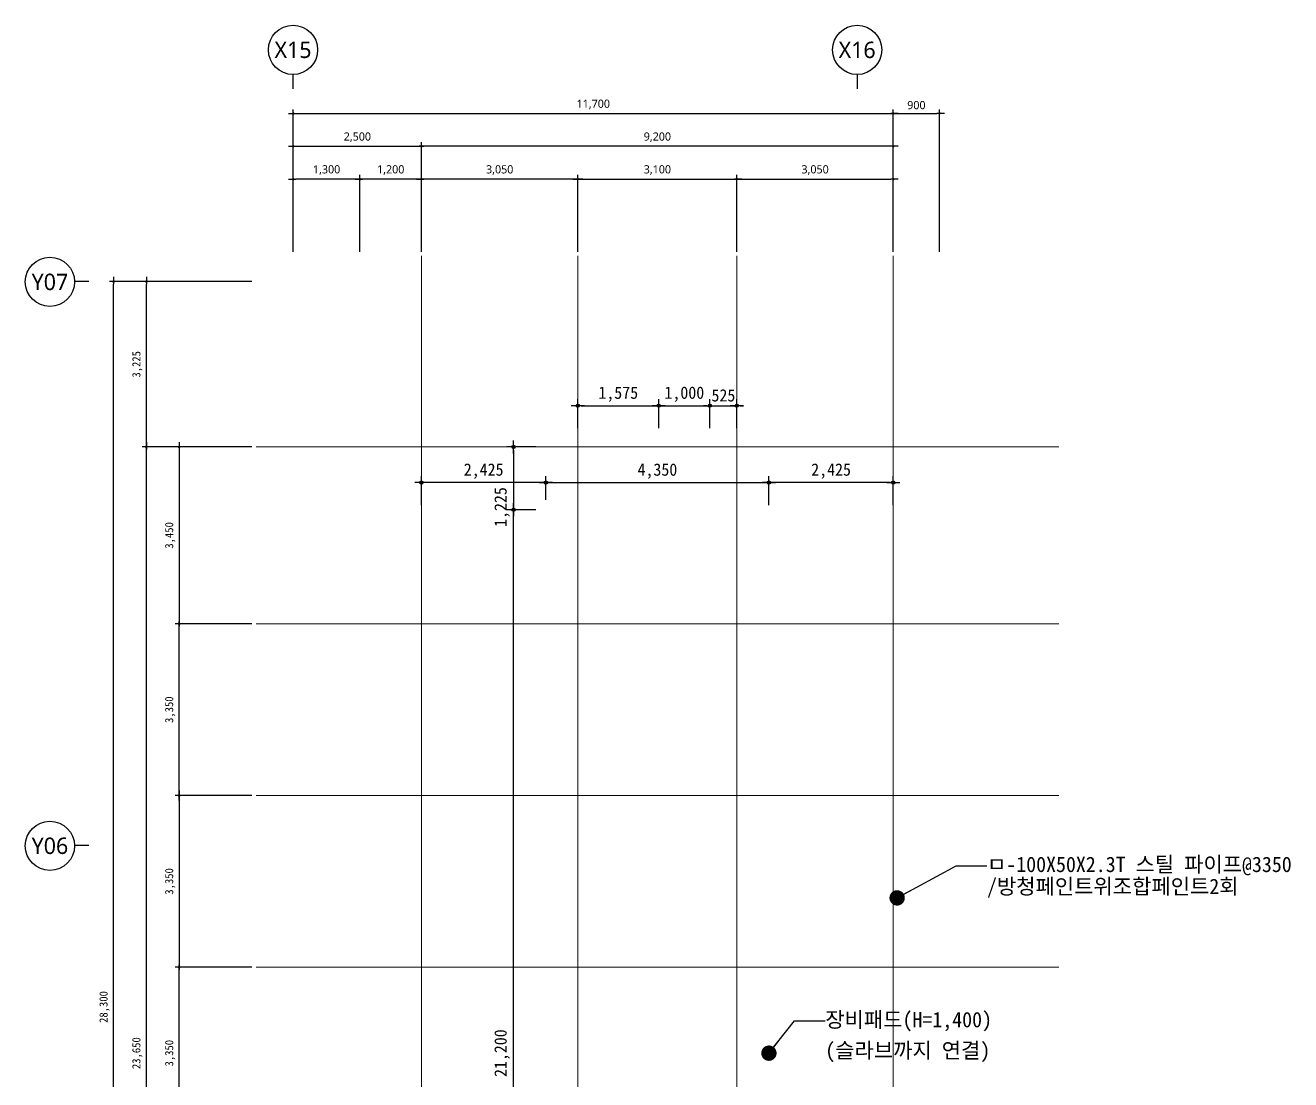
# Model space of a CAD drawing. Header units: inches. Extents: x 361167 to 440483, y 578 to 43803.
# Drawn here: x 361167 to 385841, y 23235 to 43803 of the extents above; entities that cross this region are included whole.
import ezdxf
from ezdxf.enums import TextEntityAlignment as Align

# ---------------------------------------------------------------- set-up
doc = ezdxf.new("R2010")
doc.units = ezdxf.units.IN
doc.header["$MEASUREMENT"] = 0
doc.linetypes.add('CEN', pattern=[62, 60, -1, 0, -1])
doc.layers.get('0').update_dxf_attribs({"linetype": 'CONTINUOUS'})
for name, color, linetype, lineweight in [('A-AXIS-BUBL', 7, 'CONTINUOUS', 25), ('A-CNTL', 1, 'CEN', 15), ('A-DIMS', 7, 'CONTINUOUS', 25), ('A-XXXX-TXT2', 3, 'CONTINUOUS', 25)]:
    doc.layers.add(name, color=color, linetype=linetype, lineweight=lineweight)
for name, color, linetype in [('A-AXIS-NDIM', 7, 'CONTINUOUS'), ('dim', 7, 'CONTINUOUS'), ('T', 3, 'CONTINUOUS')]:
    doc.layers.add(name, color=color, linetype=linetype)
doc.styles.add('HY울릉도L', font='H2GTRE.TTF')
doc.styles.get("Standard").update_dxf_attribs({"font": ''})
doc.styles.add('돋움', font='')
doc.styles.add('돋움체', font='')
doc.styles.add('맑은고딕', font='malgun.ttf')
doc.styles.get('Standard').set_extended_font_data('DotumChe')
doc.styles.get('돋움').set_extended_font_data('DotumChe')
doc.styles.get('돋움체').set_extended_font_data('DotumChe')
doc.dimstyles.new('CDIM', dxfattribs={"dimtxt": 2, "dimasz": 0.6, "dimexe": 1, "dimexo": 1, "dimgap": 1, "dimtad": 1, "dimdec": 0, "dimrnd": 0.5, "dimzin": 0, "dimdsep": 32, "dimlunit": 6, "dimtxsty": 'HY울릉도L', "dimblk1": '_CIDOT', "dimblk2": '_CIDOT', "dimsah": 1, "dimcen": 4.5, "dimclrd": 2, "dimclre": 2, "dimclrt": 7, "dimadec": 0, "dimazin": 0, "dimtfac": 1, "dimtdec": 0, "dimtix": 1, "dimtmove": 2, "dimatfit": 1, "dimldrblk": '_CIDOT', "dimfxl": 1, "dimtolj": 1, "dimtzin": 0, "dimlwd": -1, "dimarcsym": 0})
doc.dimstyles.new('DIM-1', dxfattribs={"dimtxt": 2.5, "dimasz": 1, "dimexe": 2, "dimexo": 3, "dimgap": 1, "dimtad": 1, "dimdec": 0, "dimdsep": 46, "dimlunit": 6, "dimtxsty": 'Standard', "dimblk1": 'DIMDOT', "dimblk2": 'DIMDOT', "dimsah": 1, "dimcen": 2.5, "dimdle": 1.5, "dimclrt": 3, "dimadec": 0, "dimazin": 0, "dimtfac": 1, "dimtdec": 0, "dimtix": 1, "dimtmove": 2, "dimatfit": 3, "dimldrblk": 'DIMDOT', "dimfxl": 2, "dimtvp": 1, "dimtolj": 1, "dimtzin": 0, "dimarcsym": 0})

# ---------------------------------------------------------------- blocks, each defined once
blk = doc.blocks.new('_CIDOT')
at = {"color": 0, "linetype": 'ByBlock'}
blk.add_line((2, 0), (-1, 0), dxfattribs=at)
at = {"color": 0, "linetype": 'ByBlock', "const_width": 0.5}
blk.add_lwpolyline([(-0.25, 0, 1), (0.25, 0, 1)], format="xyb", close=True, dxfattribs=at)
blk = doc.blocks.new('*D17')
at = {"layer": 'A-DIMS', "lineweight": -2, "transparency": 16777216}
for p, q in [((365587, 28778), (364087, 28778)), ((365587, 25428), (364087, 25428))]:
    blk.add_line(p, q, dxfattribs=at)
at = {"layer": 'A-DIMS', "transparency": 16777216}
blk.add_line((364167, 28730), (364167, 25476), dxfattribs=at)
at = {"layer": 'A-DIMS', "transparency": 16777216, "xscale": 48, "yscale": 48, "zscale": 48}
for p, rotation in [((364167, 28778), 90), ((364167, 25428), 270)]:
    blk.add_blockref('_CIDOT', p, dxfattribs=dict(at, rotation=rotation))
at = {"layer": 'A-DIMS', "color": 3, "transparency": 16777216, "insert": (363992, 27103), "char_height": 160, "attachment_point": 5, "rotation": 90, "style": '돋움체'}
blk.add_mtext('\\A1;3,350', dxfattribs=at)
blk = doc.blocks.new('*D18')
at = {"layer": 'A-DIMS', "lineweight": -2, "transparency": 16777216}
for p, q in [((365587, 25428), (364087, 25428)), ((365587, 22078), (364087, 22078))]:
    blk.add_line(p, q, dxfattribs=at)
at = {"layer": 'A-DIMS', "transparency": 16777216}
blk.add_line((364167, 22126), (364167, 25380), dxfattribs=at)
at = {"layer": 'A-DIMS', "transparency": 16777216, "xscale": 48, "yscale": 48, "zscale": 48}
for p, rotation in [((364167, 25428), 90), ((364167, 22078), 270)]:
    blk.add_blockref('_CIDOT', p, dxfattribs=dict(at, rotation=rotation))
at = {"layer": 'A-DIMS', "color": 3, "transparency": 16777216, "insert": (363992, 23753), "char_height": 160, "attachment_point": 5, "rotation": 90, "style": '돋움체'}
blk.add_mtext('\\A1;3,350', dxfattribs=at)
blk = doc.blocks.new('*D19')
at = {"layer": 'A-DIMS', "lineweight": -2, "transparency": 16777216}
for p, q in [((365587, 32128), (364087, 32128)), ((365587, 28778), (364087, 28778))]:
    blk.add_line(p, q, dxfattribs=at)
at = {"layer": 'A-DIMS', "transparency": 16777216}
blk.add_line((364167, 28826), (364167, 32080), dxfattribs=at)
at = {"layer": 'A-DIMS', "transparency": 16777216, "xscale": 48, "yscale": 48, "zscale": 48}
for p, rotation in [((364167, 32128), 90), ((364167, 28778), 270)]:
    blk.add_blockref('_CIDOT', p, dxfattribs=dict(at, rotation=rotation))
at = {"layer": 'A-DIMS', "color": 3, "transparency": 16777216, "insert": (363992, 30453), "char_height": 160, "attachment_point": 5, "rotation": 90, "style": '돋움체'}
blk.add_mtext('\\A1;3,350', dxfattribs=at)
blk = doc.blocks.new('*D20')
at = {"layer": 'A-DIMS', "lineweight": -2, "transparency": 16777216}
for p, q in [((365587, 35578), (364087, 35578)), ((365587, 32128), (364087, 32128))]:
    blk.add_line(p, q, dxfattribs=at)
at = {"layer": 'A-DIMS', "transparency": 16777216}
blk.add_line((364167, 35530), (364167, 32176), dxfattribs=at)
at = {"layer": 'A-DIMS', "transparency": 16777216, "xscale": 48, "yscale": 48, "zscale": 48}
for p, rotation in [((364167, 35578), 90), ((364167, 32128), 270)]:
    blk.add_blockref('_CIDOT', p, dxfattribs=dict(at, rotation=rotation))
at = {"layer": 'A-DIMS', "color": 3, "transparency": 16777216, "insert": (363992, 33853), "char_height": 160, "attachment_point": 5, "rotation": 90, "style": '돋움체'}
blk.add_mtext('\\A1;3,450', dxfattribs=at)
blk = doc.blocks.new('*D21')
at = {"layer": 'A-DIMS', "lineweight": -2, "transparency": 16777216}
for p, q in [((365587, 38803), (362807, 38803)), ((365587, 10503), (362807, 10503))]:
    blk.add_line(p, q, dxfattribs=at)
at = {"layer": 'A-DIMS', "transparency": 16777216}
blk.add_line((362887, 10551), (362887, 38755), dxfattribs=at)
at = {"layer": 'A-DIMS', "transparency": 16777216, "xscale": 48, "yscale": 48, "zscale": 48}
for p, rotation in [((362887, 38803), 90), ((362887, 10503), 270)]:
    blk.add_blockref('_CIDOT', p, dxfattribs=dict(at, rotation=rotation))
at = {"layer": 'A-DIMS', "color": 3, "transparency": 16777216, "insert": (362712, 24653), "char_height": 160, "attachment_point": 5, "rotation": 90, "style": '돋움체'}
blk.add_mtext('\\A1;28,300', dxfattribs=at)
blk = doc.blocks.new('*D22')
at = {"layer": 'A-DIMS', "lineweight": -2, "transparency": 16777216}
for p, q in [((366392, 39383), (366392, 41523)), ((368892, 39383), (368892, 41523))]:
    blk.add_line(p, q, dxfattribs=at)
at = {"layer": 'A-DIMS', "transparency": 16777216}
blk.add_line((366440, 41443), (368844, 41443), dxfattribs=at)
at = {"layer": 'A-DIMS', "transparency": 16777216, "xscale": 48, "yscale": 48, "zscale": 48, "rotation": 180}
blk.add_blockref('_CIDOT', (366392, 41443), dxfattribs=at)
at = {"layer": 'A-DIMS', "transparency": 16777216, "xscale": 48, "yscale": 48, "zscale": 48}
blk.add_blockref('_CIDOT', (368892, 41443), dxfattribs=at)
at = {"layer": 'A-DIMS', "color": 3, "transparency": 16777216, "insert": (367642, 41619), "char_height": 160, "attachment_point": 5, "style": '맑은고딕'}
blk.add_mtext('\\A1;2,500', dxfattribs=at)
blk = doc.blocks.new('*D23')
at = {"layer": 'A-DIMS', "lineweight": -2, "transparency": 16777216}
for p, q in [((368892, 39383), (368892, 40883)), ((371942, 39383), (371942, 40883))]:
    blk.add_line(p, q, dxfattribs=at)
at = {"layer": 'A-DIMS', "transparency": 16777216}
blk.add_line((371894, 40803), (368940, 40803), dxfattribs=at)
at = {"layer": 'A-DIMS', "transparency": 16777216, "xscale": 48, "yscale": 48, "zscale": 48, "rotation": 180}
blk.add_blockref('_CIDOT', (368892, 40803), dxfattribs=at)
at = {"layer": 'A-DIMS', "transparency": 16777216, "xscale": 48, "yscale": 48, "zscale": 48}
blk.add_blockref('_CIDOT', (371942, 40803), dxfattribs=at)
at = {"layer": 'A-DIMS', "color": 3, "transparency": 16777216, "insert": (370417, 40979), "char_height": 160, "attachment_point": 5, "style": '맑은고딕'}
blk.add_mtext('\\A1;3,050', dxfattribs=at)
blk = doc.blocks.new('*D24')
at = {"layer": 'A-DIMS', "lineweight": -2, "transparency": 16777216}
for p, q in [((368892, 39383), (368892, 41523)), ((378092, 39383), (378092, 41523))]:
    blk.add_line(p, q, dxfattribs=at)
at = {"layer": 'A-DIMS', "transparency": 16777216}
blk.add_line((378044, 41443), (368940, 41443), dxfattribs=at)
at = {"layer": 'A-DIMS', "transparency": 16777216, "xscale": 48, "yscale": 48, "zscale": 48, "rotation": 180}
blk.add_blockref('_CIDOT', (368892, 41443), dxfattribs=at)
at = {"layer": 'A-DIMS', "transparency": 16777216, "xscale": 48, "yscale": 48, "zscale": 48}
blk.add_blockref('_CIDOT', (378092, 41443), dxfattribs=at)
at = {"layer": 'A-DIMS', "color": 3, "transparency": 16777216, "insert": (373492, 41619), "char_height": 160, "attachment_point": 5, "style": '맑은고딕'}
blk.add_mtext('\\A1;9,200', dxfattribs=at)
blk = doc.blocks.new('*D25')
at = {"layer": 'A-DIMS', "lineweight": -2, "transparency": 16777216}
for p, q in [((371942, 39383), (371942, 40883)), ((375042, 39383), (375042, 40883))]:
    blk.add_line(p, q, dxfattribs=at)
at = {"layer": 'A-DIMS', "transparency": 16777216}
blk.add_line((371990, 40803), (374994, 40803), dxfattribs=at)
at = {"layer": 'A-DIMS', "transparency": 16777216, "xscale": 48, "yscale": 48, "zscale": 48, "rotation": 180}
blk.add_blockref('_CIDOT', (371942, 40803), dxfattribs=at)
at = {"layer": 'A-DIMS', "transparency": 16777216, "xscale": 48, "yscale": 48, "zscale": 48}
blk.add_blockref('_CIDOT', (375042, 40803), dxfattribs=at)
at = {"layer": 'A-DIMS', "color": 3, "transparency": 16777216, "insert": (373492, 40979), "char_height": 160, "attachment_point": 5, "style": '맑은고딕'}
blk.add_mtext('\\A1;3,100', dxfattribs=at)
blk = doc.blocks.new('*D26')
at = {"layer": 'A-DIMS', "lineweight": -2, "transparency": 16777216}
for p, q in [((375042, 39383), (375042, 40883)), ((378092, 39383), (378092, 40883))]:
    blk.add_line(p, q, dxfattribs=at)
at = {"layer": 'A-DIMS', "transparency": 16777216}
blk.add_line((375090, 40803), (378044, 40803), dxfattribs=at)
at = {"layer": 'A-DIMS', "transparency": 16777216, "xscale": 48, "yscale": 48, "zscale": 48, "rotation": 180}
blk.add_blockref('_CIDOT', (375042, 40803), dxfattribs=at)
at = {"layer": 'A-DIMS', "transparency": 16777216, "xscale": 48, "yscale": 48, "zscale": 48}
blk.add_blockref('_CIDOT', (378092, 40803), dxfattribs=at)
at = {"layer": 'A-DIMS', "color": 3, "transparency": 16777216, "insert": (376567, 40979), "char_height": 160, "attachment_point": 5, "style": '맑은고딕'}
blk.add_mtext('\\A1;3,050', dxfattribs=at)
blk = doc.blocks.new('*D27')
at = {"layer": 'A-DIMS', "lineweight": -2, "transparency": 16777216}
for p, q in [((378092, 39383), (378092, 42163)), ((378992, 39383), (378992, 42163))]:
    blk.add_line(p, q, dxfattribs=at)
at = {"layer": 'A-DIMS', "transparency": 16777216}
blk.add_line((378140, 42083), (378944, 42083), dxfattribs=at)
at = {"layer": 'A-DIMS', "transparency": 16777216, "xscale": 48, "yscale": 48, "zscale": 48, "rotation": 180}
blk.add_blockref('_CIDOT', (378092, 42083), dxfattribs=at)
at = {"layer": 'A-DIMS', "transparency": 16777216, "xscale": 48, "yscale": 48, "zscale": 48}
blk.add_blockref('_CIDOT', (378992, 42083), dxfattribs=at)
at = {"layer": 'A-DIMS', "color": 3, "transparency": 16777216, "insert": (378542, 42245), "char_height": 160, "attachment_point": 5, "style": '맑은고딕'}
blk.add_mtext('\\A1;900', dxfattribs=at)
blk = doc.blocks.new('*D28')
at = {"layer": 'A-DIMS', "lineweight": -2, "transparency": 16777216}
for p, q in [((367692, 39383), (367692, 40883)), ((368892, 39383), (368892, 40883))]:
    blk.add_line(p, q, dxfattribs=at)
at = {"layer": 'A-DIMS', "transparency": 16777216}
blk.add_line((368844, 40803), (367740, 40803), dxfattribs=at)
at = {"layer": 'A-DIMS', "transparency": 16777216, "xscale": 48, "yscale": 48, "zscale": 48, "rotation": 180}
blk.add_blockref('_CIDOT', (367692, 40803), dxfattribs=at)
at = {"layer": 'A-DIMS', "transparency": 16777216, "xscale": 48, "yscale": 48, "zscale": 48}
blk.add_blockref('_CIDOT', (368892, 40803), dxfattribs=at)
at = {"layer": 'A-DIMS', "color": 3, "transparency": 16777216, "insert": (368292, 40979), "char_height": 160, "attachment_point": 5, "style": '맑은고딕'}
blk.add_mtext('\\A1;1,200', dxfattribs=at)
blk = doc.blocks.new('*D29')
at = {"layer": 'A-DIMS', "lineweight": -2, "transparency": 16777216}
for p, q in [((366392, 39383), (366392, 40883)), ((367692, 39383), (367692, 40883))]:
    blk.add_line(p, q, dxfattribs=at)
at = {"layer": 'A-DIMS', "transparency": 16777216}
blk.add_line((367644, 40803), (366440, 40803), dxfattribs=at)
at = {"layer": 'A-DIMS', "transparency": 16777216, "xscale": 48, "yscale": 48, "zscale": 48, "rotation": 180}
blk.add_blockref('_CIDOT', (366392, 40803), dxfattribs=at)
at = {"layer": 'A-DIMS', "transparency": 16777216, "xscale": 48, "yscale": 48, "zscale": 48}
blk.add_blockref('_CIDOT', (367692, 40803), dxfattribs=at)
at = {"layer": 'A-DIMS', "color": 3, "transparency": 16777216, "insert": (367042, 40979), "char_height": 160, "attachment_point": 5, "style": '맑은고딕'}
blk.add_mtext('\\A1;1,300', dxfattribs=at)
blk = doc.blocks.new('*D190')
at = {"layer": 'A-DIMS', "lineweight": -2, "transparency": 16777216}
for p, q in [((365587, 38803), (363447, 38803)), ((365587, 35578), (363447, 35578))]:
    blk.add_line(p, q, dxfattribs=at)
at = {"layer": 'A-DIMS', "transparency": 16777216}
blk.add_line((363527, 35626), (363527, 38755), dxfattribs=at)
at = {"layer": 'A-DIMS', "transparency": 16777216, "xscale": 48, "yscale": 48, "zscale": 48}
for p, rotation in [((363527, 38803), 90), ((363527, 35578), 270)]:
    blk.add_blockref('_CIDOT', p, dxfattribs=dict(at, rotation=rotation))
at = {"layer": 'A-DIMS', "color": 3, "transparency": 16777216, "insert": (363352, 37190), "char_height": 160, "attachment_point": 5, "rotation": 90, "style": '돋움체'}
blk.add_mtext('\\A1;3,225', dxfattribs=at)
blk = doc.blocks.new('DIMDOT')
at = {"linetype": 'Continuous'}
blk.add_line((-2, 0), (2, 0), dxfattribs=at)
for radius in [0.5, 0.25]:
    blk.add_circle((0, 0), radius, dxfattribs=at)
blk = doc.blocks.new('*D191')
at = {"layer": 'A-AXIS-NDIM', "color": 0, "lineweight": -2, "transparency": 16777216}
for p, q in [((371942, 35945), (371942, 36511)), ((372006, 36383), (373453, 36383)), ((373517, 35945), (373517, 36511))]:
    blk.add_line(p, q, dxfattribs=at)
at = {"layer": 'A-AXIS-NDIM', "color": 0, "lineweight": -2, "transparency": 16777216, "xscale": 64, "yscale": 64, "zscale": 64, "rotation": 180}
blk.add_blockref('DIMDOT', (371942, 36383), dxfattribs=at)
at = {"layer": 'A-AXIS-NDIM', "color": 0, "lineweight": -2, "transparency": 16777216, "xscale": 64, "yscale": 64, "zscale": 64}
blk.add_blockref('DIMDOT', (373517, 36383), dxfattribs=at)
at = {"layer": 'A-AXIS-NDIM', "color": 3, "transparency": 16777216, "insert": (372729, 36606), "char_height": 240, "attachment_point": 5}
blk.add_mtext('\\A1;1,575', dxfattribs=at)
blk = doc.blocks.new('*D192')
at = {"layer": 'A-AXIS-NDIM', "color": 0, "lineweight": -2, "transparency": 16777216}
for p, q in [((373517, 35945), (373517, 36511)), ((373581, 36383), (374453, 36383)), ((374517, 35945), (374517, 36511))]:
    blk.add_line(p, q, dxfattribs=at)
at = {"layer": 'A-AXIS-NDIM', "color": 0, "lineweight": -2, "transparency": 16777216, "xscale": 64, "yscale": 64, "zscale": 64, "rotation": 180}
blk.add_blockref('DIMDOT', (373517, 36383), dxfattribs=at)
at = {"layer": 'A-AXIS-NDIM', "color": 0, "lineweight": -2, "transparency": 16777216, "xscale": 64, "yscale": 64, "zscale": 64}
blk.add_blockref('DIMDOT', (374517, 36383), dxfattribs=at)
at = {"layer": 'A-AXIS-NDIM', "color": 3, "transparency": 16777216, "insert": (374017, 36606), "char_height": 240, "attachment_point": 5}
blk.add_mtext('\\A1;1,000', dxfattribs=at)
blk = doc.blocks.new('*D193')
at = {"layer": 'A-AXIS-NDIM', "color": 0, "lineweight": -2, "transparency": 16777216}
for p, q in [((374453, 36383), (374389, 36383)), ((374517, 35945), (374517, 36511)), ((374517, 36383), (375042, 36383)), ((375042, 35945), (375042, 36511)), ((375106, 36383), (375170, 36383))]:
    blk.add_line(p, q, dxfattribs=at)
at = {"layer": 'A-AXIS-NDIM', "color": 0, "lineweight": -2, "transparency": 16777216, "xscale": 64, "yscale": 64, "zscale": 64}
blk.add_blockref('DIMDOT', (374517, 36383), dxfattribs=at)
at = {"layer": 'A-AXIS-NDIM', "color": 0, "lineweight": -2, "transparency": 16777216, "xscale": 64, "yscale": 64, "zscale": 64, "rotation": 180}
blk.add_blockref('DIMDOT', (375042, 36383), dxfattribs=at)
at = {"layer": 'A-AXIS-NDIM', "color": 3, "transparency": 16777216, "insert": (374779, 36583), "char_height": 240, "attachment_point": 5}
blk.add_mtext('\\A1;525', dxfattribs=at)
blk = doc.blocks.new('*D197')
at = {"layer": 'A-DIMS', "lineweight": -2, "transparency": 16777216}
for p, q in [((365587, 35578), (363447, 35578)), ((365587, 11928), (363447, 11928))]:
    blk.add_line(p, q, dxfattribs=at)
at = {"layer": 'A-DIMS', "transparency": 16777216}
blk.add_line((363527, 11976), (363527, 35530), dxfattribs=at)
at = {"layer": 'A-DIMS', "transparency": 16777216, "xscale": 48, "yscale": 48, "zscale": 48}
for p, rotation in [((363527, 35578), 90), ((363527, 11928), 270)]:
    blk.add_blockref('_CIDOT', p, dxfattribs=dict(at, rotation=rotation))
at = {"layer": 'A-DIMS', "color": 3, "transparency": 16777216, "insert": (363352, 23753), "char_height": 160, "attachment_point": 5, "rotation": 90, "style": '돋움체'}
blk.add_mtext('\\A1;23,650', dxfattribs=at)
blk = doc.blocks.new('*D198')
at = {"layer": 'A-DIMS', "lineweight": -2, "transparency": 16777216}
for p, q in [((366392, 39383), (366392, 42163)), ((378092, 39383), (378092, 42163))]:
    blk.add_line(p, q, dxfattribs=at)
at = {"layer": 'A-DIMS', "transparency": 16777216}
blk.add_line((366440, 42083), (378044, 42083), dxfattribs=at)
at = {"layer": 'A-DIMS', "transparency": 16777216, "xscale": 48, "yscale": 48, "zscale": 48, "rotation": 180}
blk.add_blockref('_CIDOT', (366392, 42083), dxfattribs=at)
at = {"layer": 'A-DIMS', "transparency": 16777216, "xscale": 48, "yscale": 48, "zscale": 48}
blk.add_blockref('_CIDOT', (378092, 42083), dxfattribs=at)
at = {"layer": 'A-DIMS', "color": 3, "transparency": 16777216, "insert": (372242, 42259), "char_height": 160, "attachment_point": 5, "style": '맑은고딕'}
blk.add_mtext('\\A1;11,700', dxfattribs=at)
blk = doc.blocks.new('*D199')
at = {"layer": 'A-AXIS-NDIM', "color": 0, "lineweight": -2, "transparency": 16777216}
for p, q in [((371317, 34545), (371317, 35011)), ((371381, 34883), (375603, 34883)), ((375667, 34445), (375667, 35011))]:
    blk.add_line(p, q, dxfattribs=at)
at = {"layer": 'A-AXIS-NDIM', "color": 0, "lineweight": -2, "transparency": 16777216, "xscale": 64, "yscale": 64, "zscale": 64, "rotation": 180}
blk.add_blockref('DIMDOT', (371317, 34883), dxfattribs=at)
at = {"layer": 'A-AXIS-NDIM', "color": 0, "lineweight": -2, "transparency": 16777216, "xscale": 64, "yscale": 64, "zscale": 64}
blk.add_blockref('DIMDOT', (375667, 34883), dxfattribs=at)
at = {"layer": 'A-AXIS-NDIM', "color": 3, "transparency": 16777216, "insert": (373492, 35106), "char_height": 240, "attachment_point": 5}
blk.add_mtext('\\A1;4,350', dxfattribs=at)
blk = doc.blocks.new('*D200')
at = {"layer": 'A-AXIS-NDIM', "color": 0, "lineweight": -2, "transparency": 16777216}
for p, q in [((375667, 34445), (375667, 35011)), ((378028, 34883), (375731, 34883)), ((378092, 34445), (378092, 35011))]:
    blk.add_line(p, q, dxfattribs=at)
at = {"layer": 'A-AXIS-NDIM', "color": 0, "lineweight": -2, "transparency": 16777216, "xscale": 64, "yscale": 64, "zscale": 64, "rotation": 180}
blk.add_blockref('DIMDOT', (375667, 34883), dxfattribs=at)
at = {"layer": 'A-AXIS-NDIM', "color": 0, "lineweight": -2, "transparency": 16777216, "xscale": 64, "yscale": 64, "zscale": 64}
blk.add_blockref('DIMDOT', (378092, 34883), dxfattribs=at)
at = {"layer": 'A-AXIS-NDIM', "color": 3, "transparency": 16777216, "insert": (376879, 35106), "char_height": 240, "attachment_point": 5}
blk.add_mtext('\\A1;2,425', dxfattribs=at)
blk = doc.blocks.new('*D201')
at = {"layer": 'A-AXIS-NDIM', "color": 0, "lineweight": -2, "transparency": 16777216}
for p, q in [((368892, 34445), (368892, 35011)), ((371253, 34883), (368956, 34883)), ((371317, 34545), (371317, 35011))]:
    blk.add_line(p, q, dxfattribs=at)
at = {"layer": 'A-AXIS-NDIM', "color": 0, "lineweight": -2, "transparency": 16777216, "xscale": 64, "yscale": 64, "zscale": 64, "rotation": 180}
blk.add_blockref('DIMDOT', (368892, 34883), dxfattribs=at)
at = {"layer": 'A-AXIS-NDIM', "color": 0, "lineweight": -2, "transparency": 16777216, "xscale": 64, "yscale": 64, "zscale": 64}
blk.add_blockref('DIMDOT', (371317, 34883), dxfattribs=at)
at = {"layer": 'A-AXIS-NDIM', "color": 3, "transparency": 16777216, "insert": (370104, 35106), "char_height": 240, "attachment_point": 5}
blk.add_mtext('\\A1;2,425', dxfattribs=at)
blk = doc.blocks.new('*D202')
at = {"layer": 'A-AXIS-NDIM', "color": 0, "lineweight": -2, "transparency": 16777216}
for p, q in [((371125, 34353), (370559, 34353)), ((370687, 13217), (370687, 34289)), ((371125, 13153), (370559, 13153))]:
    blk.add_line(p, q, dxfattribs=at)
at = {"layer": 'A-AXIS-NDIM', "color": 0, "lineweight": -2, "transparency": 16777216, "xscale": 64, "yscale": 64, "zscale": 64}
for p, rotation in [((370687, 34353), 90), ((370687, 13153), 270)]:
    blk.add_blockref('DIMDOT', p, dxfattribs=dict(at, rotation=rotation))
at = {"layer": 'A-AXIS-NDIM', "color": 3, "transparency": 16777216, "insert": (370464, 23753), "char_height": 240, "attachment_point": 5, "rotation": 90}
blk.add_mtext('\\A1;21,200', dxfattribs=at)
blk = doc.blocks.new('*D203')
at = {"layer": 'A-AXIS-NDIM', "color": 0, "lineweight": -2, "transparency": 16777216}
for p, q in [((371125, 35578), (370559, 35578)), ((370687, 35514), (370687, 34417)), ((371125, 34353), (370559, 34353))]:
    blk.add_line(p, q, dxfattribs=at)
at = {"layer": 'A-AXIS-NDIM', "color": 0, "lineweight": -2, "transparency": 16777216, "xscale": 64, "yscale": 64, "zscale": 64}
for p, rotation in [((370687, 35578), 90), ((370687, 34353), 270)]:
    blk.add_blockref('DIMDOT', p, dxfattribs=dict(at, rotation=rotation))
at = {"layer": 'A-AXIS-NDIM', "color": 3, "transparency": 16777216, "insert": (370464, 34406), "char_height": 240, "attachment_point": 5, "rotation": 90}
blk.add_mtext('\\A1;1,225', dxfattribs=at)
blk = doc.blocks.new('_Dot')
at = {"color": 0, "linetype": 'ByBlock', "lineweight": -2}
blk.add_line((-0.5, 0), (-1, 0), dxfattribs=at)
at = {"color": 0, "linetype": 'ByBlock', "lineweight": -2, "const_width": 0.5}
blk.add_lwpolyline([(-0.25, 0, 1), (0.25, 0, 1)], format="xyb", close=True, dxfattribs=at)

msp = doc.modelspace()

# ---------------------------------------------------------------- linework, layer by layer
at = {"layer": 'A-AXIS-BUBL', "ltscale": 0.2}
for p, q in [((366391.9, 42562.8), (366391.9, 42842.8)), ((377391.9, 42562.8), (377391.9, 42842.8)), ((362406.9, 38802.8), (362126.9, 38802.8)), ((362406.9, 27802.8), (362126.9, 27802.8))]:
    msp.add_line(p, q, dxfattribs=at)
for centre in [(366387.2, 43322.8), (377387.2, 43322.8), (361646.9, 38798.1), (361646.9, 27798.1)]:
    msp.add_circle(centre, 480, dxfattribs=at)
at = {"layer": 'A-CNTL'}
for p, q in [((368891.9, 8702.8), (368891.9, 39302.8)), ((371941.9, 8702.8), (371941.9, 39302.8)), ((375041.9, 8702.8), (375041.9, 39302.8)), ((378091.9, 8702.8), (378091.9, 39302.8)), ((365666.9, 35577.8), (381316.9, 35577.8)), ((365666.9, 32127.8), (381316.9, 32127.8)), ((365666.9, 28777.8), (381316.9, 28777.8)), ((365666.9, 25427.8), (381316.9, 25427.8))]:
    msp.add_line(p, q, dxfattribs=at)
at = {"layer": 'dim'}
for points in [[(378166.9, 26781.1), (379319.1, 27409.5), (379919.1, 27409.5)], [(375666.9, 23752.8), (376165.7, 24381.2), (376765.7, 24381.2)]]:
    msp.add_lwpolyline(points, dxfattribs=at)

# ---------------------------------------------------------------- block references
for p, xscale, yscale, zscale, rotation in [((378166.9, 26781.1), 300, 300, 300, 208.606691838064), ((375666.9, 23752.8), 299.9999999999999, 299.9999999999999, 299.9999999999999, 231.5594932032705)]:
    msp.add_blockref('_Dot', p, dxfattribs=dict(at, xscale=xscale, yscale=yscale, zscale=zscale, rotation=rotation))

# ---------------------------------------------------------------- texts
at = {"layer": 'A-XXXX-TXT2', "ltscale": 0.2, "style": '맑은고딕'}
for s, p in [('X15', (366387.2, 43322.8)), ('X16', (377387.2, 43322.8)), ('Y07', (361646.9, 38798.1)), ('Y06', (361646.9, 27798.1))]:
    msp.add_text(s, height=320, dxfattribs=at).set_placement(p, align=Align.MIDDLE)
at = {"layer": 'T', "style": '돋움'}
for s, p in [('ㅁ-100X50X2.3T 스틸 파이프@3350', (379919.1, 27435.4)), ('/방청페인트위조합페인트2회', (379919.1, 27005.8)), ('장비패드(H=1,400)', (376765.7, 24407.1)), ('(슬라브까지 연결)', (376765.7, 23807.1))]:
    msp.add_text(s, height=300, dxfattribs=at).set_placement(p, align=Align.MIDDLE_LEFT)

# ---------------------------------------------------------------- dimensions: what is measured, and where the dimension line sits
at = {"layer": 'A-AXIS-NDIM'}
for base, p1, p2, picture, middle in [((373516.9, 36382.8), (371941.9, 35752.8), (373516.9, 35752.8), '*D191', (372729.4, 36605.6)), ((374516.9, 36382.8), (373516.9, 35752.8), (374516.9, 35752.8), '*D192', (374016.9, 36605.6)), ((375041.9, 36382.8), (374516.9, 35752.8), (375041.9, 35752.8), '*D193', (374779.4, 36582.9)), ((375666.9, 34882.8), (371316.9, 34352.8), (375666.9, 34252.8), '*D199', (373491.9, 35105.6))]:
    dim = msp.add_linear_dim(base=base, p1=p1, p2=p2, dimstyle='DIM-1', override={"dimscale": 80, "dimtxt": 3, "dimasz": 0.8, "dimexe": 1.6, "dimexo": 2.4, "dimdle": 1.2}, dxfattribs=at)
    dim.commit()
    dim.dimension.update_dxf_attribs({"geometry": picture, "text_midpoint": middle})
dim = msp.add_linear_dim(base=(370686.9, 34352.8), p1=(371316.9, 35577.8), p2=(371316.9, 34352.8), angle=270, dimstyle='DIM-1', override={"dimscale": 80, "dimtxt": 3, "dimasz": 0.8, "dimexe": 1.6, "dimexo": 2.4, "dimdle": 1.2}, dxfattribs=at)
dim.commit()
dim.dimension.update_dxf_attribs({"geometry": '*D203', "text_midpoint": (370464, 34405.9), "dimtype": 160})
for base, p1, p2, angle, picture, middle in [((368891.9, 34882.8), (371316.9, 34352.8), (368891.9, 34252.8), 180, '*D201', (370104.4, 35105.6)), ((375666.9, 34882.8), (378091.9, 34252.8), (375666.9, 34252.8), 180, '*D200', (376879.4, 35105.6)), ((370686.9, 34352.8), (371316.9, 13152.8), (371316.9, 34352.8), 90, '*D202', (370464, 23752.8))]:
    dim = msp.add_linear_dim(base=base, p1=p1, p2=p2, angle=angle, dimstyle='DIM-1', override={"dimscale": 80, "dimtxt": 3, "dimasz": 0.8, "dimexe": 1.6, "dimexo": 2.4, "dimdle": 1.2}, dxfattribs=at)
    dim.commit()
    dim.dimension.update_dxf_attribs({"geometry": picture, "text_midpoint": middle})
at = {"layer": 'A-DIMS'}
for base, p1, p2, picture, middle in [((378091.9, 42082.8), (366391.9, 39302.8), (378091.9, 39302.8), '*D198', (372241.9, 42259.3)), ((378991.9, 42082.8), (378091.9, 39302.8), (378991.9, 39302.8), '*D27', (378541.9, 42245.4)), ((368891.9, 41442.8), (366391.9, 39302.8), (368891.9, 39302.8), '*D22', (367641.9, 41618.9)), ((375041.9, 40802.8), (371941.9, 39302.8), (375041.9, 39302.8), '*D25', (373491.9, 40979.3)), ((378091.9, 40802.8), (375041.9, 39302.8), (378091.9, 39302.8), '*D26', (376566.9, 40978.9))]:
    dim = msp.add_linear_dim(base=base, p1=p1, p2=p2, dimstyle='CDIM', override={"dimscale": 80, "dimtxsty": '맑은고딕', "dimclrd": 256, "dimclre": 256, "dimclrt": 3}, dxfattribs=at)
    dim.commit()
    dim.dimension.update_dxf_attribs({"geometry": picture, "text_midpoint": middle})
for base, p1, p2, angle, override, picture, middle in [((368891.9, 41442.8), (378091.9, 39302.8), (368891.9, 39302.8), 180, {"dimscale": 80, "dimtxsty": '맑은고딕', "dimclrd": 256, "dimclre": 256, "dimclrt": 3}, '*D24', (373491.9, 41618.9)), ((366391.9, 40802.8), (367691.9, 39302.8), (366391.9, 39302.8), 180, {"dimscale": 80, "dimtxsty": '맑은고딕', "dimclrd": 256, "dimclre": 256, "dimclrt": 3}, '*D29', (367041.9, 40979.3)), ((367691.9, 40802.8), (368891.9, 39302.8), (367691.9, 39302.8), 180, {"dimscale": 80, "dimtxsty": '맑은고딕', "dimclrd": 256, "dimclre": 256, "dimclrt": 3}, '*D28', (368291.9, 40979.3)), ((368891.9, 40802.8), (371941.9, 39302.8), (368891.9, 39302.8), 180, {"dimscale": 80, "dimtxsty": '맑은고딕', "dimclrd": 256, "dimclre": 256, "dimclrt": 3}, '*D23', (370416.9, 40978.9)), ((362886.9, 38802.8), (365666.9, 10502.8), (365666.9, 38802.8), 90, {"dimscale": 80, "dimtxsty": '돋움체', "dimclrd": 256, "dimclre": 256, "dimclrt": 3}, '*D21', (362711.7, 24652.8)), ((363526.9, 38802.8), (365666.9, 35577.8), (365666.9, 38802.8), 90, {"dimscale": 80, "dimtxsty": '돋움체', "dimclrd": 256, "dimclre": 256, "dimclrt": 3}, '*D190', (363351.7, 37190.3)), ((363526.9, 35577.8), (365666.9, 11927.8), (365666.9, 35577.8), 90, {"dimscale": 80, "dimtxsty": '돋움체', "dimclrd": 256, "dimclre": 256, "dimclrt": 3}, '*D197', (363351.7, 23752.8)), ((364166.9, 32127.8), (365666.9, 35577.8), (365666.9, 32127.8), 270, {"dimscale": 80, "dimtxsty": '돋움체', "dimclrd": 256, "dimclre": 256, "dimclrt": 3}, '*D20', (363991.7, 33852.8)), ((364166.9, 32127.8), (365666.9, 28777.8), (365666.9, 32127.8), 90, {"dimscale": 80, "dimtxsty": '돋움체', "dimclrd": 256, "dimclre": 256, "dimclrt": 3}, '*D19', (363991.7, 30452.8)), ((364166.9, 25427.8), (365666.9, 28777.8), (365666.9, 25427.8), 270, {"dimscale": 80, "dimtxsty": '돋움체', "dimclrd": 256, "dimclre": 256, "dimclrt": 3}, '*D17', (363991.7, 27102.8)), ((364166.9, 25427.8), (365666.9, 22077.8), (365666.9, 25427.8), 90, {"dimscale": 80, "dimtxsty": '돋움체', "dimclrd": 256, "dimclre": 256, "dimclrt": 3}, '*D18', (363991.7, 23752.8))]:
    dim = msp.add_linear_dim(base=base, p1=p1, p2=p2, angle=angle, dimstyle='CDIM', override=override, dxfattribs=at)
    dim.commit()
    dim.dimension.update_dxf_attribs({"geometry": picture, "text_midpoint": middle})

doc.saveas('drawing.dxf')
